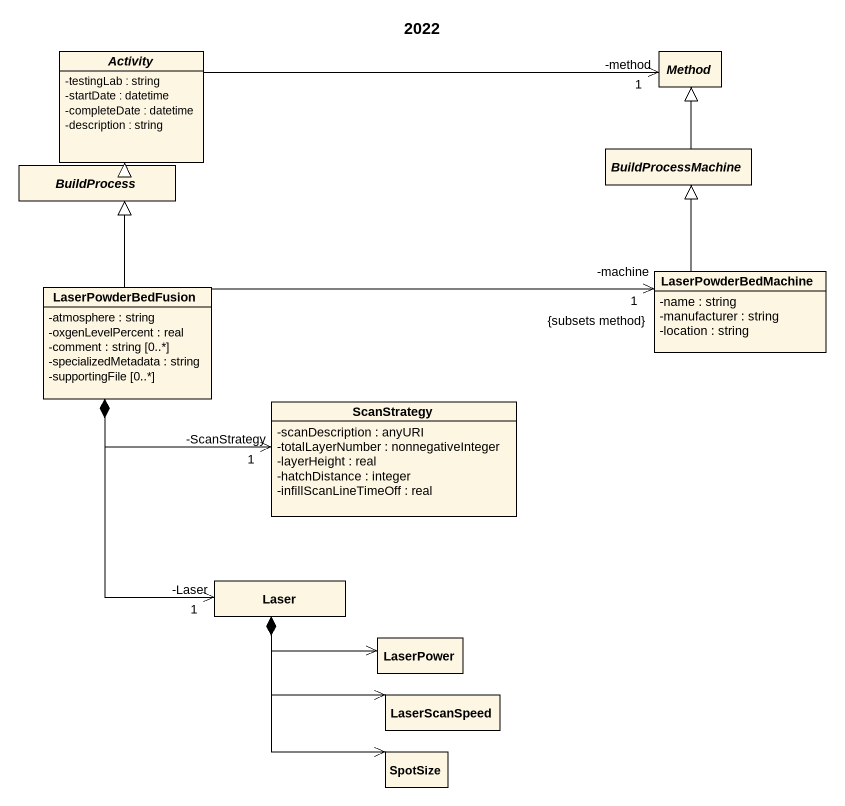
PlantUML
@startuml
title 2022
hide circle
hide empty members
skinparam classAttributeIconSize 0
abstract class Activity {
  -testingLab : string
  -startDate : datetime
  -completeDate : datetime
  -description : string
}
abstract class Method
abstract class BuildProcess
abstract class BuildProcessMachine
class LaserPowderBedMachine {
  -name : string
  -manufacturer : string
  -location : string
}
class LaserPowderBedFusion {
  -atmosphere : string
  -oxgenLevelPercent : real
  -comment : string [0..*]
  -specializedMetadata : string
  -supportingFile [0..*]
}
class ScanStrategy {
  -scanDescription : anyURI
  -totalLayerNumber : nonnegativeInteger
  -layerHeight : real
  -hatchDistance : integer
  -infillScanLineTimeOff : real
}
class Laser
class LaserPower
class LaserScanSpeed
class SpotSize
Activity -right-> "-method\n1" Method
BuildProcess -up-|> Activity
BuildProcessMachine -up-|> Method
LaserPowderBedMachine -up-|> BuildProcessMachine
LaserPowderBedFusion -up-|> BuildProcess
LaserPowderBedFusion -right-> "-machine\n1\n{subsets method}" LaserPowderBedMachine
LaserPowderBedFusion *-right-> "-ScanStrategy\n1" ScanStrategy
LaserPowderBedFusion *--> "-Laser\n1" Laser
Laser *-right-> LaserPower
Laser *--> LaserScanSpeed
Laser *--> SpotSize
@enduml
